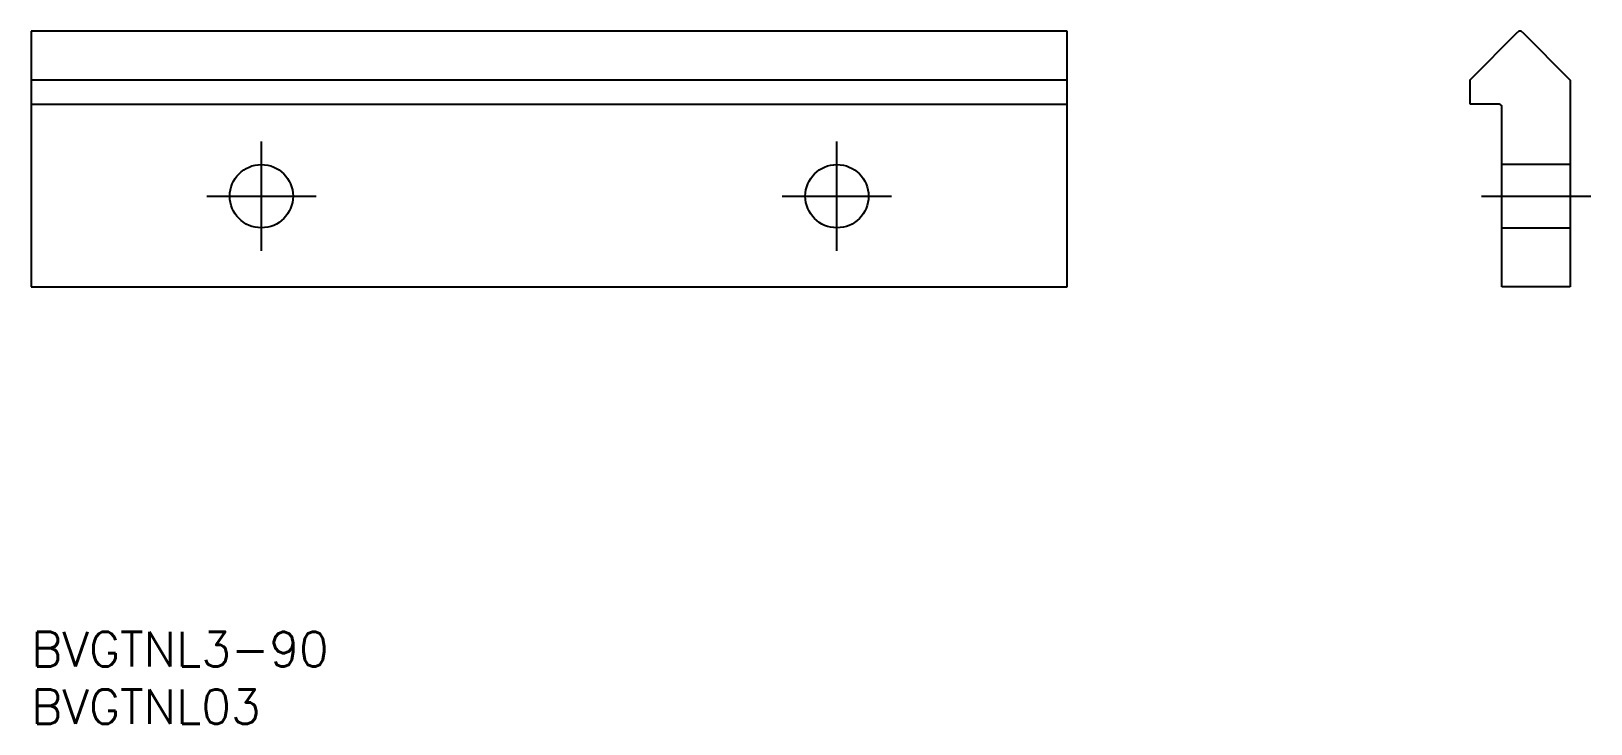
# Model space of a CAD drawing. Extents: x 0 to 135, y -8 to 52.
import ezdxf
from ezdxf.enums import TextEntityAlignment as Align

# ---------------------------------------------------------------- set-up
doc = ezdxf.new("R2010")
doc.units = 0
doc.header["$LTSCALE"] = 0.5
doc.linetypes.add('CENTER', pattern=[50.8, 31.75, -6.35, 6.35, -6.35])
doc.linetypes.add('DASHED', pattern=[19.05, 12.7, -6.35])
doc.layers.get('0').update_dxf_attribs({"linetype": 'CONTINUOUS'})
doc.layers.add('CENTER', color=1, linetype='CENTER')
doc.styles.get("Standard").update_dxf_attribs({"font": 'txt.shx', "height": 3, "bigfont": 'bigfont.shx'})

msp = doc.modelspace()

# ---------------------------------------------------------------- linework, layer by layer
at = {"color": 7, "linetype": 'CONTINUOUS'}
for p, q in [((90, 52.23), (0, 52.23)), ((0, 52.23), (0, 30)), ((90, 30), (90, 52.23)), ((125, 48), (129.16, 52.16)), ((129.52, 52.16), (133.71, 47.97)), ((0, 48), (90, 48)), ((125, 45.88), (125, 48)), ((133.71, 47.97), (133.71, 30)), ((0, 45.88), (90, 45.88)), ((127.52, 45.88), (125, 45.88)), ((127.77, 30), (127.77, 45.63)), ((0, 30), (90, 30)), ((133.71, 30), (127.77, 30))]:
    msp.add_line(p, q, dxfattribs=at)
at = {"color": 3, "linetype": 'DASHED'}
for p, q in [((133.71, 40.63), (127.77, 40.63)), ((127.77, 35.13), (133.71, 35.13))]:
    msp.add_line(p, q, dxfattribs=at)
at = {"color": 7, "linetype": 'CONTINUOUS'}
for centre in [(20, 37.88), (70, 37.88)]:
    msp.add_circle(centre, 2.75, dxfattribs=at)
for centre, start, end in [((129.34, 51.98), 45, 135), ((127.52, 45.63), 0, 90)]:
    msp.add_arc(centre, 0.254, start, end, dxfattribs=at)
at = {"layer": 'CENTER', "color": 1, "linetype": 'CENTER'}
for p, q in [((20, 33.13), (20, 42.63)), ((70, 33.13), (70, 42.63)), ((15.25, 37.88), (24.75, 37.88)), ((65.25, 37.88), (74.75, 37.88)), ((125.99, 37.88), (135.49, 37.88))]:
    msp.add_line(p, q, dxfattribs=at)

# ---------------------------------------------------------------- texts
at = {"color": 7, "linetype": 'CONTINUOUS'}
for s, p in [('BVGTNL3-90', (0, 0)), ('BVGTNL03', (0, -5))]:
    msp.add_text(s, height=3, dxfattribs=at).set_placement(p, align=Align.TOP_LEFT)

doc.saveas('drawing.dxf')
